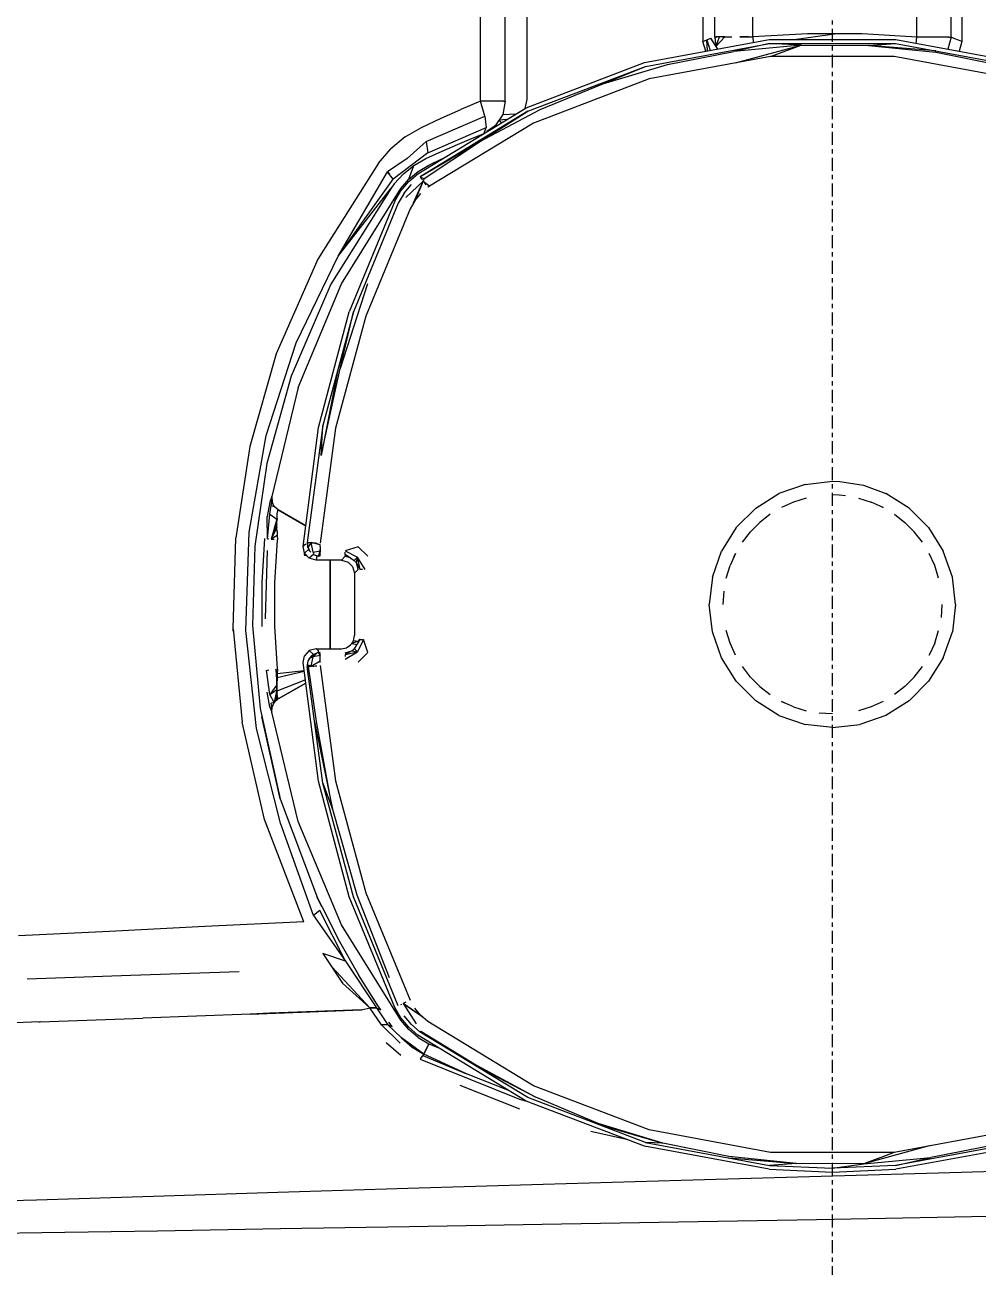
# Model space of a CAD drawing. Header units: millimetres. Extents: x -57554 to 16546, y 2142 to 98430.
# Drawn here: x -16782 to -16562.9, y 75210.3 to 75495.6 of the extents above; entities that cross this region are included whole.
import ezdxf

# ---------------------------------------------------------------- set-up
doc = ezdxf.new("R2010")
doc.units = ezdxf.units.MM
doc.linetypes.add('DXK_LINE_DOT3', pattern=[5.9187, 2.979, -0.9799, 0.9799, -0.9799])

msp = doc.modelspace()

# ---------------------------------------------------------------- linework, layer by layer
at = {"color": 1, "linetype": 'DXK_LINE_DOT3'}
msp.add_line((-16596.37, 71792.5), (-16596.37, 84292.5), dxfattribs=at)
at = {"color": 2, "linetype": 'Continuous'}
for p, q in [((-16677.21, 75478.04), (-16677.21, 75626.4)), ((-16671.55, 75478.04), (-16671.55, 75626.4)), ((-16623.37, 75492.85), (-16623.37, 75625.75)), ((-16614.69, 75492.85), (-16614.69, 75625.75)), ((-16576.99, 75492.73), (-16576.99, 75625.66)), ((-16569.05, 75492.73), (-16569.05, 75625.66)), ((-16666.6, 75624.93), (-16666.6, 75478.41)), ((-16626.14, 75624.93), (-16626.14, 75491.77)), ((-16566.6, 75624.93), (-16566.6, 75491.77)), ((-16639.56, 75486.93), (-16610.93, 75492.21)), ((-16639.32, 75486.06), (-16610.85, 75491.31)), ((-16626.14, 75491.77), (-16625.21, 75492.13)), ((-16625.48, 75489.52), (-16626.14, 75491.77)), ((-16625.21, 75492.13), (-16624.29, 75492.5)), ((-16625.05, 75489.6), (-16625.21, 75492.13)), ((-16625.21, 75492.13), (-16624.44, 75489.72)), ((-16622.72, 75490.03), (-16624.29, 75492.5)), ((-16623.37, 75492.85), (-16623.28, 75491.76)), ((-16623.34, 75492.55), (-16623.13, 75492.85)), ((-16622.89, 75492.85), (-16623.34, 75492.55)), ((-16623.28, 75491.76), (-16623.05, 75490.69)), ((-16623.13, 75492.85), (-16622.89, 75492.85)), ((-16622.78, 75492.85), (-16623.13, 75492.85)), ((-16623.05, 75490.69), (-16622.31, 75492.85)), ((-16623.05, 75490.69), (-16621.08, 75492.85)), ((-16622.78, 75492.85), (-16622.89, 75492.85)), ((-16622.31, 75492.85), (-16622.78, 75492.85)), ((-16621.74, 75492.85), (-16622.31, 75492.85)), ((-16621.08, 75492.85), (-16621.74, 75492.85)), ((-16621.74, 75492.85), (-16621.07, 75492.85)), ((-16621.07, 75492.85), (-16620.32, 75492.85)), ((-16620.32, 75492.85), (-16619.49, 75492.85)), ((-16610.85, 75491.31), (-16619.03, 75489.46)), ((-16617.65, 75492.85), (-16614.68, 75492.76)), ((-16616.68, 75492.85), (-16617.65, 75492.85)), ((-16614.68, 75492.76), (-16616.68, 75492.85)), ((-16615.68, 75492.85), (-16616.68, 75492.85)), ((-16615.68, 75492.85), (-16614.68, 75492.76)), ((-16602.11, 75493.55), (-16614.69, 75492.85)), ((-16614.68, 75492.76), (-16614.69, 75492.85)), ((-16614.69, 75492.85), (-16614.6, 75491.53)), ((-16610.93, 75492.21), (-16581.81, 75492.21)), ((-16610.85, 75491.31), (-16581.89, 75491.31)), ((-16603.57, 75490.93), (-16610.85, 75491.31)), ((-16605.14, 75492.21), (-16595.86, 75493.52)), ((-16589.54, 75493.5), (-16602.11, 75493.55)), ((-16576.99, 75492.73), (-16589.54, 75493.5)), ((-16588.05, 75490.88), (-16581.89, 75491.31)), ((-16581.89, 75491.31), (-16553.42, 75486.06)), ((-16581.81, 75492.21), (-16553.17, 75486.93)), ((-16577.11, 75491.34), (-16576.99, 75492.73)), ((-16570.53, 75492.73), (-16576.99, 75492.73)), ((-16569.59, 75492.73), (-16570.53, 75492.73)), ((-16569.05, 75492.73), (-16569.85, 75490)), ((-16569.59, 75492.73), (-16569.05, 75492.73)), ((-16568.24, 75492.41), (-16569.05, 75492.73)), ((-16567.42, 75492.09), (-16568.24, 75492.41)), ((-16566.6, 75491.77), (-16567.42, 75492.09)), ((-16566.6, 75491.77), (-16567.26, 75489.52)), ((-16610.57, 75488.33), (-16638.51, 75483.18)), ((-16634.27, 75486.49), (-16619.03, 75489.46)), ((-16622.92, 75490.35), (-16623.05, 75490.69)), ((-16603.57, 75490.93), (-16619.03, 75489.46)), ((-16618.64, 75486.84), (-16603.57, 75490.93)), ((-16610.57, 75488.33), (-16603.57, 75490.93)), ((-16582.16, 75488.33), (-16610.57, 75488.33)), ((-16603.57, 75490.93), (-16588.05, 75490.88)), ((-16572.57, 75489.59), (-16588.05, 75490.88)), ((-16588.05, 75490.88), (-16572.6, 75489.3)), ((-16554.23, 75483.18), (-16582.16, 75488.33)), ((-16572.6, 75489.3), (-16557.38, 75486.22)), ((-16666.77, 75476.55), (-16639.56, 75486.93)), ((-16666.37, 75475.74), (-16639.32, 75486.06)), ((-16649.15, 75482.03), (-16634.27, 75486.49)), ((-16649.15, 75482.03), (-16639.32, 75486.06)), ((-16638.51, 75483.18), (-16665.06, 75473.05)), ((-16663.51, 75476.14), (-16649.15, 75482.03)), ((-16677.21, 75478.04), (-16681.74, 75476.16)), ((-16673.48, 75478.04), (-16677.21, 75478.04)), ((-16676.22, 75474.64), (-16677.21, 75478.04)), ((-16672.59, 75478.04), (-16673.48, 75478.04)), ((-16671.94, 75478.04), (-16672.59, 75478.04)), ((-16671.55, 75478.04), (-16672.14, 75474.97)), ((-16671.94, 75478.04), (-16671.55, 75478.04)), ((-16666.6, 75478.41), (-16667.02, 75476.4)), ((-16691.64, 75461.41), (-16666.77, 75476.55)), ((-16666.37, 75475.74), (-16691.11, 75460.69)), ((-16690.82, 75472.04), (-16686.28, 75474.16)), ((-16689.7, 75468.79), (-16676.22, 75474.64)), ((-16686.28, 75474.16), (-16681.74, 75476.16)), ((-16677.23, 75468.87), (-16663.51, 75476.14)), ((-16677.23, 75468.87), (-16666.37, 75475.74)), ((-16676.22, 75474.64), (-16675.93, 75471.98)), ((-16672.14, 75474.97), (-16673.85, 75472.37)), ((-16672.14, 75474.97), (-16669.04, 75475.17)), ((-16694.55, 75469.85), (-16690.82, 75472.04)), ((-16689.35, 75466.22), (-16675.93, 75471.98)), ((-16665.06, 75473.05), (-16689.32, 75458.28)), ((-16676.39, 75470.7), (-16675.93, 75471.98)), ((-16673.85, 75472.37), (-16675.78, 75471.07)), ((-16673.76, 75472.3), (-16673.85, 75472.37)), ((-16673.85, 75472.37), (-16673.68, 75472.34)), ((-16671.24, 75473.83), (-16672.95, 75473.74)), ((-16672.95, 75473.74), (-16672.5, 75473.06)), ((-16694.55, 75469.85), (-16697.85, 75467.11)), ((-16694.07, 75464.89), (-16689.7, 75468.79)), ((-16690.67, 75460.96), (-16677.23, 75468.87)), ((-16690.17, 75460.29), (-16677.23, 75468.87)), ((-16689.7, 75468.79), (-16689.35, 75466.22)), ((-16685.37, 75466.9), (-16680.9, 75468.83)), ((-16680.9, 75468.83), (-16676.62, 75470.56)), ((-16700.71, 75463.84), (-16697.85, 75467.11)), ((-16689.35, 75466.22), (-16697.3, 75460.14)), ((-16689.82, 75464.87), (-16685.37, 75466.9)), ((-16700.71, 75463.84), (-16712.75, 75444.7)), ((-16694.07, 75464.89), (-16698.6, 75461.82)), ((-16694.96, 75461.39), (-16692.54, 75463.33)), ((-16693.71, 75460.13), (-16692.54, 75463.33)), ((-16692.54, 75463.33), (-16689.82, 75464.87)), ((-16691.54, 75461.94), (-16689.1, 75463.39)), ((-16689.1, 75463.39), (-16685.94, 75464.88)), ((-16709.93, 75442.5), (-16698.6, 75461.82)), ((-16709.93, 75442.5), (-16697.3, 75460.14)), ((-16698.6, 75461.82), (-16698.17, 75461.27)), ((-16697.3, 75460.14), (-16698.6, 75461.82)), ((-16697.05, 75459.08), (-16694.96, 75461.39)), ((-16695.58, 75457.99), (-16693.71, 75460.13)), ((-16693.74, 75459.59), (-16691.64, 75461.41)), ((-16693.71, 75460.13), (-16691.54, 75461.94)), ((-16690.67, 75460.96), (-16691.08, 75460.65)), ((-16691.08, 75460.65), (-16690.17, 75460.29)), ((-16691.08, 75460.65), (-16691.03, 75460.58)), ((-16691.03, 75460.58), (-16690.95, 75460.47)), ((-16690.95, 75460.47), (-16690.84, 75460.33)), ((-16690.84, 75460.33), (-16690.71, 75460.15)), ((-16690.71, 75460.15), (-16690.58, 75459.98)), ((-16690.17, 75460.29), (-16690.38, 75459.71)), ((-16697.79, 75458.07), (-16711.62, 75436.06)), ((-16709.93, 75442.5), (-16697.79, 75458.07)), ((-16709.21, 75436.11), (-16695.58, 75457.99)), ((-16697.05, 75459.08), (-16697.79, 75458.07)), ((-16696.93, 75455.07), (-16695.51, 75457.45)), ((-16694.78, 75456.93), (-16696.12, 75454.67)), ((-16695.51, 75457.45), (-16693.74, 75459.59)), ((-16694.78, 75456.93), (-16693.09, 75458.96)), ((-16694.41, 75455.92), (-16690.38, 75459.71)), ((-16692.6, 75454.75), (-16690.38, 75459.71)), ((-16690.38, 75459.71), (-16692.33, 75455.2)), ((-16690.38, 75459.71), (-16688.89, 75458.55)), ((-16690.38, 75459.71), (-16690.19, 75459.45)), ((-16690.19, 75459.45), (-16689.99, 75459.17)), ((-16689.99, 75459.17), (-16689.77, 75458.89)), ((-16696.93, 75455.07), (-16707.4, 75429.66)), ((-16696.12, 75454.67), (-16706.45, 75429.68)), ((-16692.33, 75455.2), (-16693.43, 75453.35)), ((-16692.33, 75455.2), (-16692.6, 75454.75)), ((-16692.33, 75455.2), (-16690.95, 75456.86)), ((-16693.43, 75453.35), (-16703.61, 75428.71)), ((-16711.61, 75446.53), (-16714.59, 75441.79)), ((-16714.59, 75441.79), (-16724.17, 75420.04)), ((-16719.6, 75422.57), (-16709.93, 75442.5)), ((-16711.62, 75436.06), (-16720.78, 75414.89)), ((-16719.17, 75412.33), (-16709.21, 75436.11)), ((-16703.22, 75436.09), (-16709.5, 75416.65)), ((-16714.47, 75403.1), (-16707.4, 75429.66)), ((-16706.45, 75429.68), (-16713.46, 75403.56)), ((-16703.61, 75428.71), (-16710.52, 75402.97)), ((-16709.5, 75416.65), (-16706.45, 75429.68)), ((-16724.17, 75420.04), (-16730.28, 75398.76)), ((-16726.51, 75401.31), (-16719.6, 75422.57)), ((-16720.78, 75414.89), (-16726.36, 75394.84)), ((-16709.92, 75416.76), (-16713.83, 75396.68)), ((-16713.83, 75396.68), (-16709.5, 75416.65)), ((-16719.17, 75412.33), (-16725.18, 75387.26)), ((-16718.01, 75375.84), (-16714.47, 75403.1)), ((-16713.46, 75403.56), (-16717.05, 75376.76)), ((-16710.52, 75402.97), (-16714.06, 75376.55)), ((-16713.83, 75396.68), (-16713.46, 75403.56)), ((-16730.41, 75379.11), (-16726.51, 75401.31)), ((-16730.28, 75398.76), (-16733.49, 75377.8)), ((-16726.36, 75394.84), (-16729.13, 75375.86)), ((-16602.66, 75390.07), (-16608.64, 75387.98)), ((-16602.66, 75390.07), (-16596.37, 75390.78)), ((-16596.37, 75390.78), (-16594.63, 75390.73)), ((-16594.63, 75390.73), (-16589.23, 75389.87)), ((-16589.23, 75389.87), (-16584.1, 75387.98)), ((-16725.61, 75386.01), (-16726.24, 75382.66)), ((-16725.2, 75387.25), (-16725.61, 75386.01)), ((-16725.36, 75385.18), (-16725.15, 75386.06)), ((-16725.15, 75386.06), (-16725.2, 75387.25)), ((-16725.18, 75387.26), (-16725.13, 75386.08)), ((-16725.15, 75386.06), (-16725.09, 75385.95)), ((-16724.62, 75385), (-16725.13, 75386.08)), ((-16724.63, 75384.99), (-16725.09, 75385.95)), ((-16614, 75384.61), (-16608.64, 75387.98)), ((-16605.28, 75386.01), (-16608.05, 75384.76)), ((-16602.39, 75386.91), (-16605.28, 75386.01)), ((-16594.82, 75387.59), (-16596.37, 75387.64)), ((-16593.34, 75387.46), (-16594.82, 75387.59)), ((-16590.35, 75386.91), (-16587.45, 75386.01)), ((-16584.69, 75384.76), (-16587.45, 75386.01)), ((-16578.73, 75384.61), (-16584.1, 75387.98)), ((-16726.19, 75377.58), (-16725.66, 75383.19)), ((-16725.66, 75383.19), (-16725.36, 75385.18)), ((-16725.66, 75383.19), (-16724.01, 75382.05)), ((-16725.36, 75385.18), (-16724.63, 75384.99)), ((-16723.74, 75384.2), (-16724.63, 75384.99)), ((-16723.72, 75384.21), (-16724.62, 75385)), ((-16724, 75382.33), (-16723.97, 75382.89)), ((-16723.97, 75382.89), (-16723.93, 75383.34)), ((-16723.93, 75383.34), (-16723.89, 75383.71)), ((-16723.89, 75383.71), (-16723.84, 75383.97)), ((-16723.84, 75383.97), (-16723.79, 75384.13)), ((-16723.79, 75384.13), (-16723.74, 75384.2)), ((-16723.74, 75384.2), (-16717.41, 75380.55)), ((-16717.4, 75380.56), (-16723.72, 75384.21)), ((-16618.48, 75380.13), (-16614, 75384.61)), ((-16610.65, 75383.19), (-16613.04, 75381.32)), ((-16585.35, 75385.06), (-16584.69, 75384.76)), ((-16582.09, 75383.19), (-16579.7, 75381.32)), ((-16578.73, 75384.61), (-16574.26, 75380.13)), ((-16726.19, 75377.58), (-16726.24, 75382.66)), ((-16724.01, 75382.05), (-16725.32, 75377.49)), ((-16724.02, 75381.69), (-16725.32, 75377.49)), ((-16724.03, 75380.96), (-16725.32, 75377.49)), ((-16724.02, 75380.15), (-16725.32, 75377.49)), ((-16724.03, 75380.96), (-16724, 75382.2)), ((-16724.03, 75380.96), (-16724.02, 75381.69)), ((-16724.02, 75380.15), (-16724.03, 75380.96)), ((-16724, 75382.2), (-16724.02, 75381.69)), ((-16724.02, 75381.69), (-16724.01, 75382.05)), ((-16723.99, 75379.28), (-16724.02, 75380.15)), ((-16724.01, 75382.05), (-16724, 75382.33)), ((-16724, 75382.2), (-16724, 75382.33)), ((-16618.48, 75380.13), (-16621.85, 75374.77)), ((-16613.04, 75381.32), (-16615.19, 75379.17)), ((-16577.55, 75379.17), (-16579.7, 75381.32)), ((-16574.26, 75380.13), (-16570.89, 75374.77)), ((-16734.09, 75356.86), (-16733.49, 75377.8)), ((-16731.16, 75356.49), (-16730.41, 75379.11)), ((-16726.86, 75377.64), (-16727.49, 75367.55)), ((-16725.93, 75377.55), (-16726.19, 75377.58)), ((-16726.19, 75377.58), (-16725.98, 75377.56)), ((-16725.98, 75377.56), (-16725.93, 75377.55)), ((-16723.94, 75378.34), (-16725.32, 75377.49)), ((-16725.32, 75377.49), (-16724.62, 75377.43)), ((-16724.98, 75377.46), (-16725.32, 75377.49)), ((-16724.62, 75377.43), (-16724.98, 75377.46)), ((-16724.5, 75367.46), (-16723.87, 75377.36)), ((-16723.99, 75379.28), (-16723.94, 75378.34)), ((-16723.94, 75378.34), (-16723.87, 75377.36)), ((-16617.06, 75376.78), (-16615.19, 75379.17)), ((-16575.68, 75376.78), (-16577.55, 75379.17)), ((-16729.13, 75375.86), (-16729.63, 75357.64)), ((-16726.66, 75359.22), (-16726.21, 75374.91)), ((-16718.01, 75375.84), (-16717.69, 75376.15)), ((-16717.67, 75374.26), (-16718.01, 75375.84)), ((-16717.69, 75376.15), (-16717.37, 75376.45)), ((-16717.67, 75374.26), (-16716.71, 75375.18)), ((-16717.13, 75373.68), (-16717.67, 75374.26)), ((-16716.57, 75373.09), (-16717.67, 75374.26)), ((-16717, 75376.75), (-16716.99, 75375.94)), ((-16716.88, 75375.55), (-16717, 75376.75)), ((-16717, 75376.75), (-16716.91, 75376.75)), ((-16716.99, 75375.94), (-16716.88, 75375.55)), ((-16716.91, 75376.75), (-16716.78, 75376.74)), ((-16716.12, 75376.69), (-16716.88, 75375.55)), ((-16716.88, 75375.55), (-16716.71, 75375.18)), ((-16716.78, 75376.74), (-16716.6, 75376.72)), ((-16716.5, 75374.83), (-16716.71, 75375.18)), ((-16716.71, 75375.18), (-16716.55, 75374.91)), ((-16716.6, 75376.72), (-16716.38, 75376.71)), ((-16716.55, 75374.91), (-16716.5, 75374.83)), ((-16716.5, 75374.83), (-16716.24, 75374.51)), ((-16716.38, 75376.71), (-16716.12, 75376.69)), ((-16716.38, 75376.71), (-16716.17, 75376.7)), ((-16716.17, 75376.7), (-16716.12, 75376.69)), ((-16714.06, 75376.17), (-16716.12, 75376.69)), ((-16715.66, 75374.53), (-16716.12, 75376.69)), ((-16716.12, 75376.69), (-16715.83, 75376.67)), ((-16715.83, 75376.67), (-16715.51, 75376.65)), ((-16715.66, 75374.53), (-16714.06, 75374.84)), ((-16715.66, 75374.53), (-16715.61, 75373.99)), ((-16715.51, 75376.65), (-16715.17, 75376.63)), ((-16715.17, 75376.63), (-16714.06, 75376.17)), ((-16715.17, 75376.63), (-16714.81, 75376.6)), ((-16714.43, 75373.61), (-16714.08, 75374.78)), ((-16714.06, 75375.8), (-16714.06, 75376.17)), ((-16714.06, 75375.8), (-16714.06, 75375.44)), ((-16714.06, 75375.44), (-16714.06, 75375.1)), ((-16714.06, 75374.84), (-16714.06, 75375.1)), ((-16714.06, 75375.1), (-16714.06, 75374.78)), ((-16714.06, 75374.84), (-16714.06, 75374.78)), ((-16714.06, 75374.78), (-16714.06, 75374.49)), ((-16714.06, 75374.23), (-16714.06, 75374.49)), ((-16714.06, 75374.01), (-16714.06, 75374.23)), ((-16705.31, 75375.75), (-16708.31, 75374.78)), ((-16708.31, 75374.78), (-16705.5, 75373.37)), ((-16708.31, 75374.23), (-16708.31, 75374.49)), ((-16708.31, 75374.01), (-16708.31, 75374.23)), ((-16703.12, 75373.55), (-16705.31, 75375.75)), ((-16623.94, 75368.79), (-16621.85, 75374.77)), ((-16568.79, 75368.79), (-16570.89, 75374.77)), ((-16717.74, 75373.82), (-16717.56, 75374.14)), ((-16717.43, 75374), (-16717.74, 75373.82)), ((-16717.74, 75373.82), (-16717.26, 75373.82)), ((-16716.57, 75373.09), (-16717.13, 75373.68)), ((-16715.61, 75373.99), (-16716.57, 75373.09)), ((-16715.02, 75372.66), (-16716.57, 75373.09)), ((-16715.61, 75373.99), (-16714.43, 75373.61)), ((-16715.61, 75373.99), (-16714.86, 75373.67)), ((-16714.86, 75373.67), (-16715.02, 75372.66)), ((-16709.21, 75372.66), (-16715.02, 75372.66)), ((-16714.06, 75373.56), (-16714.86, 75373.67)), ((-16714.86, 75373.67), (-16714.43, 75373.61)), ((-16714.06, 75374.01), (-16714.43, 75373.61)), ((-16714.43, 75373.61), (-16714.06, 75373.83)), ((-16714.09, 75373.56), (-16714.43, 75373.61)), ((-16714.06, 75373.83), (-16714.06, 75374.01)), ((-16714.06, 75373.69), (-16714.06, 75373.83)), ((-16711.75, 75352.36), (-16711.75, 75372.64)), ((-16711.74, 75352.34), (-16711.74, 75372.66)), ((-16709.21, 75372.66), (-16708.31, 75373.56)), ((-16709.21, 75372.66), (-16707.64, 75372.23)), ((-16708.31, 75374.01), (-16706.26, 75372.61)), ((-16708.31, 75373.83), (-16708.31, 75374.01)), ((-16708.31, 75373.83), (-16708.31, 75373.69)), ((-16708.31, 75373.69), (-16708.31, 75373.6)), ((-16708.31, 75373.56), (-16707.22, 75373.27)), ((-16707.64, 75372.23), (-16706.64, 75371.23)), ((-16705.5, 75373.37), (-16706.26, 75372.61)), ((-16706.26, 75372.61), (-16705.71, 75372.06)), ((-16705.71, 75372.06), (-16705.5, 75373.37)), ((-16704.86, 75370.56), (-16705.71, 75372.06)), ((-16705.31, 75370.56), (-16705.71, 75372.06)), ((-16704.86, 75370.56), (-16705.5, 75373.37)), ((-16703.77, 75370.56), (-16705.5, 75373.37)), ((-16620.78, 75368.52), (-16619.88, 75371.41)), ((-16618.63, 75374.18), (-16619.88, 75371.41)), ((-16618.93, 75373.52), (-16618.63, 75374.18)), ((-16572.86, 75371.41), (-16574.11, 75374.18)), ((-16571.96, 75368.52), (-16572.86, 75371.41)), ((-16706.64, 75371.23), (-16706.21, 75369.66)), ((-16706.21, 75369.66), (-16705.31, 75370.56)), ((-16706.21, 75369.66), (-16706.21, 75355.34)), ((-16704.64, 75370.56), (-16704.86, 75370.56)), ((-16704.38, 75370.56), (-16704.64, 75370.56)), ((-16623.94, 75368.79), (-16624.65, 75362.5)), ((-16568.09, 75362.5), (-16568.79, 75368.79)), ((-16727.49, 75367.55), (-16727.49, 75357.45)), ((-16724.5, 75357.54), (-16724.5, 75367.46)), ((-16621.33, 75365.53), (-16621.51, 75362.5)), ((-16623.94, 75356.21), (-16624.65, 75362.5)), ((-16571.23, 75362.5), (-16571.41, 75359.47)), ((-16568.09, 75362.5), (-16568.79, 75356.21)), ((-16729.63, 75357.64), (-16727.88, 75338.61)), ((-16723.87, 75347.64), (-16724.5, 75357.54)), ((-16734.04, 75356.34), (-16734.09, 75356.86)), ((-16734.09, 75356.86), (-16732.02, 75335.44)), ((-16728.72, 75334.02), (-16731.16, 75356.49)), ((-16706.44, 75354.19), (-16706.31, 75354.56)), ((-16706.31, 75354.56), (-16706.24, 75354.95)), ((-16706.24, 75354.95), (-16706.21, 75355.34)), ((-16706.19, 75352.32), (-16704.86, 75354.44)), ((-16704.09, 75354.44), (-16705.5, 75351.63)), ((-16705.04, 75354.44), (-16705.34, 75354.05)), ((-16705.34, 75354.05), (-16704.86, 75354.44)), ((-16705.18, 75354.44), (-16705.04, 75354.44)), ((-16704.86, 75354.44), (-16705.04, 75354.44)), ((-16704.86, 75354.44), (-16704.64, 75354.44)), ((-16704.64, 75354.44), (-16704.38, 75354.44)), ((-16703.12, 75351.44), (-16704.09, 75354.44)), ((-16621.85, 75350.23), (-16623.94, 75356.21)), ((-16619.88, 75353.58), (-16620.78, 75356.48)), ((-16572.86, 75353.58), (-16571.96, 75356.48)), ((-16570.89, 75350.23), (-16568.79, 75356.21)), ((-16716.57, 75351.91), (-16717.67, 75350.73)), ((-16715.02, 75352.34), (-16716.57, 75351.91)), ((-16716.57, 75351.91), (-16715.61, 75351)), ((-16715.02, 75352.34), (-16709.21, 75352.34)), ((-16714.7, 75352.04), (-16715.02, 75352.34)), ((-16714.86, 75351.33), (-16714.38, 75351.74)), ((-16714.06, 75351.44), (-16714.86, 75351.33)), ((-16714.43, 75351.39), (-16714.86, 75351.33)), ((-16714.7, 75352.04), (-16714.38, 75351.74)), ((-16714.43, 75351.39), (-16714.09, 75351.44)), ((-16714.43, 75351.39), (-16714.06, 75350.77)), ((-16714.06, 75351.17), (-16714.43, 75351.39)), ((-16709.21, 75352.34), (-16708.82, 75352.37)), ((-16708.82, 75352.37), (-16708.43, 75352.44)), ((-16708.43, 75352.44), (-16708.06, 75352.57)), ((-16706.81, 75351.84), (-16708.31, 75350.99)), ((-16708.31, 75351.4), (-16706.81, 75351.84)), ((-16708.31, 75350.99), (-16705.5, 75351.63)), ((-16708.31, 75349.9), (-16705.5, 75351.63)), ((-16708.06, 75352.57), (-16707.71, 75352.74)), ((-16707.71, 75352.74), (-16707.38, 75352.96)), ((-16707.38, 75352.96), (-16707.09, 75353.22)), ((-16707.09, 75353.22), (-16706.83, 75353.51)), ((-16705.34, 75354.05), (-16706.83, 75353.51)), ((-16706.83, 75353.51), (-16706.61, 75353.84)), ((-16706.83, 75353.51), (-16705.58, 75353.29)), ((-16706.81, 75351.84), (-16706.48, 75352.06)), ((-16706.81, 75351.84), (-16705.5, 75351.63)), ((-16706.61, 75353.84), (-16706.44, 75354.19)), ((-16706.19, 75352.32), (-16706.48, 75352.06)), ((-16706.44, 75354.19), (-16705.34, 75354.05)), ((-16705.5, 75351.63), (-16706.19, 75352.32)), ((-16703.12, 75351.44), (-16705.31, 75349.25)), ((-16618.63, 75350.82), (-16619.88, 75353.58)), ((-16572.86, 75353.58), (-16574.11, 75350.82)), ((-16574.11, 75350.82), (-16573.81, 75351.48)), ((-16718.01, 75349.16), (-16717.67, 75350.73)), ((-16714.47, 75321.9), (-16718.01, 75349.16)), ((-16716.99, 75349.05), (-16717.05, 75348.65)), ((-16716.78, 75348.26), (-16717.05, 75348.65)), ((-16716.12, 75348.31), (-16717.05, 75348.65)), ((-16716.88, 75349.45), (-16716.99, 75349.05)), ((-16716.71, 75349.82), (-16716.88, 75349.45)), ((-16716.71, 75349.82), (-16716.5, 75350.17)), ((-16716.55, 75350.09), (-16716.71, 75349.82)), ((-16716.55, 75350.09), (-16715.61, 75351)), ((-16715.66, 75350.46), (-16716.55, 75350.09)), ((-16716.5, 75350.17), (-16716.55, 75350.09)), ((-16716.24, 75350.49), (-16716.5, 75350.17)), ((-16715.61, 75351), (-16716.24, 75350.49)), ((-16716.12, 75348.31), (-16715.66, 75350.46)), ((-16716.12, 75348.31), (-16714.06, 75349.56)), ((-16714.86, 75351.33), (-16715.66, 75350.46)), ((-16715.61, 75351), (-16715.66, 75350.46)), ((-16714.06, 75350.77), (-16715.66, 75350.46)), ((-16714.86, 75351.33), (-16715.61, 75351)), ((-16714.06, 75351.17), (-16714.06, 75351.31)), ((-16714.06, 75350.99), (-16714.06, 75351.17)), ((-16714.06, 75350.77), (-16714.06, 75350.99)), ((-16714.06, 75350.51), (-16714.06, 75350.77)), ((-16714.06, 75350.22), (-16714.06, 75350.51)), ((-16714.06, 75349.9), (-16714.06, 75350.22)), ((-16714.06, 75350.16), (-16714.06, 75350.22)), ((-16714.06, 75349.9), (-16714.06, 75350.16)), ((-16714.06, 75349.56), (-16714.06, 75349.9)), ((-16714.06, 75349.2), (-16714.06, 75349.56)), ((-16708.31, 75350.99), (-16708.31, 75350.77)), ((-16708.31, 75350.77), (-16708.31, 75350.51)), ((-16618.48, 75344.86), (-16621.85, 75350.23)), ((-16570.89, 75350.23), (-16574.26, 75344.86)), ((-16725.66, 75341.8), (-16726.41, 75347.4)), ((-16726.19, 75347.42), (-16725.93, 75347.45)), ((-16726.19, 75347.42), (-16725.98, 75347.44)), ((-16725.98, 75347.44), (-16725.93, 75347.45)), ((-16723.94, 75346.66), (-16724.25, 75347.61)), ((-16724.25, 75347.61), (-16723.99, 75345.72)), ((-16724.25, 75347.61), (-16724.03, 75344.04)), ((-16723.99, 75345.72), (-16724.03, 75344.04)), ((-16724.02, 75344.85), (-16723.99, 75345.72)), ((-16724, 75342.8), (-16723.99, 75345.72)), ((-16723.99, 75345.72), (-16717.75, 75347.14)), ((-16723.94, 75346.66), (-16723.99, 75345.72)), ((-16723.87, 75347.64), (-16723.94, 75346.66)), ((-16723.94, 75346.66), (-16717.78, 75347.36)), ((-16713.46, 75321.44), (-16717.05, 75348.24)), ((-16716.91, 75348.25), (-16716.78, 75348.26)), ((-16716.78, 75348.26), (-16716.6, 75348.27)), ((-16714.91, 75335.58), (-16716.78, 75348.26)), ((-16716.6, 75348.27), (-16716.38, 75348.29)), ((-16716.38, 75348.29), (-16716.12, 75348.31)), ((-16716.17, 75348.3), (-16716.38, 75348.29)), ((-16716.12, 75348.31), (-16716.17, 75348.3)), ((-16715.83, 75348.33), (-16716.12, 75348.31)), ((-16715.83, 75348.33), (-16715.51, 75348.35)), ((-16715.51, 75348.35), (-16715.17, 75348.37)), ((-16715.17, 75348.37), (-16714.81, 75348.4)), ((-16714.06, 75348.45), (-16710.52, 75322.03)), ((-16615.19, 75345.83), (-16617.06, 75348.22)), ((-16613.04, 75343.68), (-16615.19, 75345.83)), ((-16577.55, 75345.83), (-16579.7, 75343.68)), ((-16577.55, 75345.83), (-16575.68, 75348.22)), ((-16724.03, 75344.04), (-16725.66, 75341.8)), ((-16725.66, 75341.8), (-16724.01, 75342.94)), ((-16724.01, 75342.94), (-16724.63, 75340.01)), ((-16724.03, 75344.04), (-16724.02, 75344.85)), ((-16724.02, 75343.31), (-16724.03, 75344.04)), ((-16724.01, 75342.94), (-16724.02, 75343.31)), ((-16724, 75342.67), (-16724.01, 75342.94)), ((-16724, 75342.67), (-16717.5, 75345.2)), ((-16723.74, 75340.8), (-16717.41, 75344.45)), ((-16717.4, 75344.44), (-16723.72, 75340.79)), ((-16614, 75340.39), (-16618.48, 75344.86)), ((-16613.04, 75343.68), (-16610.65, 75341.81)), ((-16579.7, 75343.68), (-16582.09, 75341.81)), ((-16574.26, 75344.86), (-16578.73, 75340.39)), ((-16725.61, 75338.99), (-16726.24, 75342.34)), ((-16724.63, 75340.01), (-16725.66, 75341.8)), ((-16724.63, 75340.01), (-16725.36, 75339.81)), ((-16725.13, 75338.92), (-16724.62, 75340)), ((-16725.09, 75339.04), (-16724.63, 75340.01)), ((-16724, 75342.67), (-16724.63, 75340.01)), ((-16723.97, 75342.11), (-16724.63, 75340.01)), ((-16723.93, 75341.66), (-16724.63, 75340.01)), ((-16723.89, 75341.29), (-16724.63, 75340.01)), ((-16724.63, 75340.01), (-16723.74, 75340.8)), ((-16723.72, 75340.79), (-16724.62, 75340)), ((-16724, 75342.8), (-16724, 75342.67)), ((-16723.97, 75342.11), (-16724, 75342.67)), ((-16723.93, 75341.66), (-16723.97, 75342.11)), ((-16723.89, 75341.29), (-16723.93, 75341.66)), ((-16723.84, 75341.03), (-16723.89, 75341.29)), ((-16723.79, 75340.86), (-16723.84, 75341.03)), ((-16723.74, 75340.8), (-16723.79, 75340.86)), ((-16608.64, 75337.02), (-16614, 75340.39)), ((-16608.05, 75340.24), (-16607.39, 75339.94)), ((-16605.28, 75338.99), (-16608.05, 75340.24)), ((-16584.69, 75340.24), (-16587.45, 75338.99)), ((-16578.73, 75340.39), (-16584.1, 75337.02)), ((-16727.88, 75338.61), (-16723.28, 75317.88)), ((-16725.54, 75338.76), (-16725.61, 75338.99)), ((-16725.61, 75338.99), (-16725.2, 75337.74)), ((-16725.15, 75338.93), (-16725.36, 75339.81)), ((-16725.2, 75337.74), (-16725.15, 75338.91)), ((-16725.18, 75337.73), (-16725.13, 75338.92)), ((-16719.17, 75312.67), (-16725.18, 75337.73)), ((-16725.09, 75339.04), (-16725.15, 75338.93)), ((-16605.28, 75338.99), (-16602.39, 75338.09)), ((-16596.37, 75337.36), (-16599.4, 75337.54)), ((-16587.45, 75338.99), (-16590.35, 75338.09)), ((-16726.86, 75313.1), (-16732.02, 75335.44)), ((-16723.28, 75317.88), (-16727.45, 75336.66)), ((-16715.35, 75335.53), (-16711.28, 75315.47)), ((-16711.28, 75315.47), (-16714.91, 75335.58)), ((-16608.64, 75337.02), (-16602.66, 75334.92)), ((-16596.37, 75334.21), (-16602.66, 75334.92)), ((-16596.37, 75334.21), (-16590.08, 75334.92)), ((-16584.1, 75337.02), (-16590.08, 75334.92)), ((-16723.2, 75312.26), (-16728.72, 75334.02)), ((-16707.4, 75295.34), (-16714.47, 75321.9)), ((-16706.45, 75295.32), (-16713.46, 75321.44)), ((-16713.46, 75321.44), (-16711.28, 75315.47)), ((-16710.52, 75322.03), (-16703.61, 75296.28)), ((-16723.28, 75317.88), (-16714.74, 75295.26)), ((-16711.28, 75315.47), (-16705.69, 75295.82)), ((-16726.04, 75310.97), (-16726.86, 75313.1)), ((-16717.81, 75289.64), (-16726.86, 75313.1)), ((-16715.59, 75291.05), (-16723.2, 75312.26)), ((-16709.21, 75288.89), (-16719.17, 75312.67)), ((-16714.74, 75295.26), (-16713.73, 75293.12)), ((-16713.72, 75293.06), (-16714.74, 75295.26)), ((-16696.93, 75269.93), (-16707.4, 75295.34)), ((-16696.12, 75270.33), (-16706.45, 75295.32)), ((-16705.69, 75295.82), (-16698.21, 75276.8)), ((-16703.61, 75296.28), (-16693.43, 75271.65)), ((-16714.16, 75292.24), (-16715.59, 75291.05)), ((-16714.16, 75292.24), (-16714.77, 75291.73)), ((-16708.25, 75280.62), (-16714.16, 75292.24)), ((-16713.73, 75293.12), (-16709.63, 75285.08)), ((-16713.72, 75293.06), (-16713.73, 75293.12)), ((-16717.81, 75289.64), (-16740.56, 75288.52)), ((-16715.59, 75291.05), (-16708.25, 75280.62)), ((-16695.58, 75267.01), (-16709.21, 75288.89)), ((-16762.47, 75287.43), (-16783.44, 75286.38)), ((-16740.56, 75288.52), (-16762.47, 75287.43)), ((-16709.63, 75285.08), (-16705.29, 75277.45)), ((-16708.25, 75280.62), (-16713.44, 75282.38)), ((-16713.44, 75282.38), (-16708.92, 75275.51)), ((-16708.25, 75280.62), (-16701.14, 75269.88)), ((-16781.38, 75276.54), (-16757.6, 75277.36)), ((-16757.6, 75277.36), (-16732.68, 75278.22)), ((-16711.36, 75279.22), (-16702.65, 75269.89)), ((-16701.01, 75270.6), (-16705.29, 75277.45)), ((-16702.65, 75269.89), (-16708.92, 75275.51)), ((-16730.19, 75268.45), (-16704.56, 75269.41)), ((-16704.56, 75269.41), (-16725.66, 75268.62)), ((-16704.56, 75269.41), (-16702.65, 75269.89)), ((-16701.89, 75269.89), (-16702.65, 75269.89)), ((-16699.99, 75265.95), (-16702.65, 75269.89)), ((-16702.65, 75269.89), (-16701.24, 75269.88)), ((-16701.14, 75269.88), (-16701.89, 75269.89)), ((-16701.14, 75269.88), (-16701.24, 75269.88)), ((-16701.14, 75269.88), (-16698.5, 75266)), ((-16701.14, 75269.88), (-16700.17, 75269.38)), ((-16700.17, 75269.38), (-16701.01, 75270.6)), ((-16695.51, 75267.55), (-16696.93, 75269.93)), ((-16695.52, 75270.63), (-16695.34, 75270.72)), ((-16694.43, 75271.16), (-16695.03, 75270.87)), ((-16695.03, 75270.87), (-16694.74, 75271.01)), ((-16690.55, 75267.79), (-16695.03, 75270.87)), ((-16695.03, 75270.87), (-16690.95, 75268.13)), ((-16695.03, 75270.87), (-16692.03, 75266.22)), ((-16694.74, 75271.01), (-16694.43, 75271.16)), ((-16690.95, 75268.13), (-16692.33, 75269.79)), ((-16778.39, 75266.66), (-16800.7, 75265.85)), ((-16778.71, 75266.65), (-16778.39, 75266.66)), ((-16778.39, 75266.66), (-16754.84, 75267.53)), ((-16730.19, 75268.45), (-16754.84, 75267.53)), ((-16725.66, 75268.62), (-16730.19, 75268.45)), ((-16699.25, 75265.97), (-16699.99, 75265.95)), ((-16699.26, 75265.97), (-16699.99, 75265.95)), ((-16699.99, 75265.95), (-16695.7, 75261.77)), ((-16698.5, 75266), (-16699.26, 75265.97)), ((-16698.5, 75266), (-16699.25, 75265.97)), ((-16695.41, 75262.98), (-16698.5, 75266)), ((-16698.5, 75266), (-16697.57, 75265.57)), ((-16698.5, 75266), (-16697.55, 75265.55)), ((-16697.55, 75265.55), (-16698.29, 75266.57)), ((-16697.55, 75265.55), (-16698.29, 75266.57)), ((-16693.71, 75264.87), (-16695.58, 75267.01)), ((-16693.74, 75265.41), (-16695.51, 75267.55)), ((-16693.09, 75266.04), (-16694.78, 75268.06)), ((-16691.11, 75264.31), (-16693.09, 75266.04)), ((-16690.95, 75268.13), (-16690.55, 75267.79)), ((-16689.32, 75266.72), (-16690.95, 75268.13)), ((-16665.06, 75251.95), (-16689.32, 75266.72)), ((-16690.25, 75259.26), (-16695.41, 75262.98)), ((-16695.41, 75262.98), (-16692.93, 75260.87)), ((-16693.74, 75265.41), (-16691.64, 75263.59)), ((-16691.54, 75263.06), (-16693.71, 75264.87)), ((-16666.77, 75248.45), (-16691.64, 75263.59)), ((-16691.54, 75263.06), (-16689.1, 75261.61)), ((-16666.37, 75249.26), (-16691.11, 75264.31)), ((-16691.03, 75264.42), (-16690.95, 75264.53)), ((-16690.95, 75264.53), (-16678.19, 75256.7)), ((-16695.53, 75258.96), (-16698.9, 75261.85)), ((-16692.93, 75260.87), (-16690.25, 75259.26)), ((-16692.93, 75260.87), (-16690.25, 75259.26)), ((-16690.25, 75259.26), (-16689.1, 75261.61)), ((-16689.1, 75261.61), (-16690.25, 75259.26)), ((-16689.1, 75261.61), (-16687.04, 75260.79)), ((-16690.85, 75258.45), (-16691.1, 75258.06)), ((-16690.91, 75258.35), (-16691.1, 75258.06)), ((-16691.1, 75258.06), (-16668.31, 75248.93)), ((-16690.25, 75259.26), (-16690.91, 75258.35)), ((-16690.51, 75258.91), (-16680.43, 75254.71)), ((-16680.43, 75254.71), (-16690.25, 75259.26)), ((-16670.93, 75250.98), (-16680.43, 75254.71)), ((-16678.31, 75256.52), (-16664.53, 75249.33)), ((-16678.19, 75256.7), (-16664.53, 75249.33)), ((-16668.23, 75246.62), (-16681.87, 75252.03)), ((-16638.51, 75241.82), (-16665.06, 75251.95)), ((-16668.31, 75248.93), (-16666.86, 75248.5)), ((-16639.32, 75238.94), (-16666.37, 75249.26)), ((-16650.2, 75243.34), (-16664.53, 75249.33)), ((-16639.56, 75238.07), (-16666.77, 75248.45)), ((-16650.28, 75243.12), (-16635.36, 75238.78)), ((-16635.36, 75238.78), (-16650.2, 75243.34)), ((-16643.68, 75239.64), (-16651.88, 75241.49)), ((-16610.57, 75236.67), (-16638.51, 75241.82)), ((-16554.23, 75241.82), (-16582.16, 75236.67)), ((-16610.93, 75232.79), (-16639.56, 75238.07)), ((-16639.32, 75238.94), (-16610.85, 75233.69)), ((-16635.36, 75238.78), (-16639.32, 75238.94)), ((-16620.14, 75235.7), (-16635.36, 75238.78)), ((-16574.1, 75238.16), (-16589.17, 75234.07)), ((-16553.42, 75238.94), (-16581.89, 75233.69)), ((-16553.17, 75238.07), (-16581.81, 75232.79)), ((-16558.47, 75238.51), (-16573.71, 75235.53)), ((-16620.17, 75235.41), (-16604.69, 75234.12)), ((-16604.69, 75234.12), (-16620.14, 75235.7)), ((-16582.16, 75236.67), (-16610.57, 75236.67)), ((-16582.16, 75236.67), (-16589.17, 75234.07)), ((-16589.17, 75234.07), (-16573.71, 75235.53)), ((-16581.89, 75233.69), (-16573.71, 75235.53)), ((-16610.93, 75232.79), (-16596.37, 75232.13)), ((-16604.69, 75234.12), (-16610.85, 75233.69)), ((-16610.85, 75233.69), (-16596.37, 75233.03)), ((-16589.17, 75234.07), (-16604.69, 75234.12)), ((-16566.67, 75232.07), (-16598.94, 75231.14)), ((-16596.37, 75233.03), (-16589.17, 75234.07)), ((-16581.89, 75233.69), (-16596.37, 75233.03)), ((-16596.37, 75232.13), (-16581.81, 75232.79)), ((-16534.88, 75232.97), (-16566.67, 75232.07)), ((-16662.86, 75229.27), (-16693.9, 75228.35)), ((-16631.1, 75230.21), (-16662.86, 75229.27)), ((-16598.94, 75231.14), (-16631.1, 75230.21)), ((-16752.4, 75226.57), (-16779.3, 75225.73)), ((-16723.84, 75227.44), (-16752.4, 75226.57)), ((-16693.9, 75228.35), (-16723.84, 75227.44)), ((-16779.3, 75225.73), (-16804.22, 75224.95)), ((-16693.64, 75219.66), (-16663.03, 75220.18)), ((-16663.03, 75220.18), (-16631.71, 75220.73)), ((-16631.71, 75220.73), (-16600.02, 75221.3)), ((-16600.02, 75221.3), (-16568.3, 75221.88)), ((-16568.3, 75221.88), (-16536.89, 75222.46)), ((-16802.66, 75217.87), (-16778.03, 75218.26)), ((-16778.03, 75218.26), (-16751.45, 75218.69)), ((-16751.45, 75218.69), (-16723.22, 75219.16)), ((-16723.22, 75219.16), (-16693.64, 75219.66))]:
    msp.add_line(p, q, dxfattribs=at)

doc.saveas('drawing.dxf')
